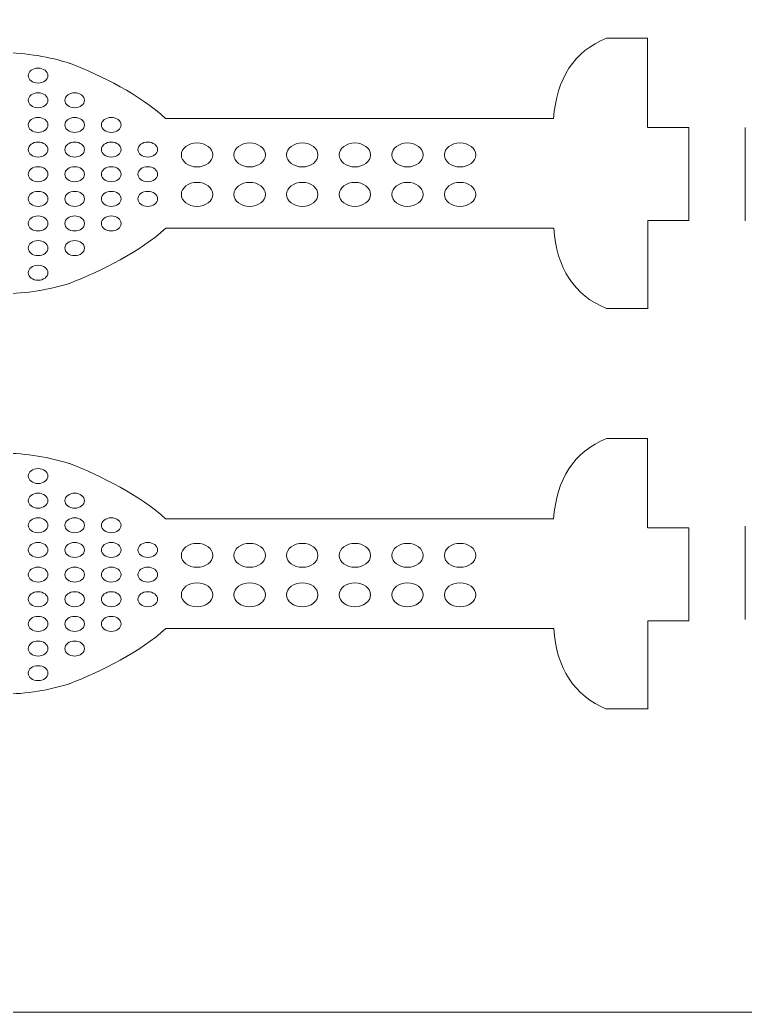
# Model space of a CAD drawing. Header units: millimetres. Extents: x -287 to 263, y -684 to 226.
# Drawn here: x -149.5 to -102.8, y -683.7 to -619.8 of the extents above; entities that cross this region are included whole.
import ezdxf

# ---------------------------------------------------------------- set-up
doc = ezdxf.new("R2010")
doc.units = ezdxf.units.MM
doc.header["$MEASUREMENT"] = 0
doc.layers.add('Layer 1', color=7, linetype='Continuous')

msp = doc.modelspace()

# ---------------------------------------------------------------- linework, layer by layer
at = {"layer": 'Layer 1', "lineweight": 9}
for points, knots in [([(-269.4627, -567.4075), (-269.4627, -567.4075), (87.7603, -567.4075), (87.7603, -567.4075), (87.7603, -567.4075), (87.7603, -567.4075), (87.7603, -683.7122), (87.7603, -683.7122), (87.7603, -683.7122), (87.7603, -683.7122), (-269.4627, -683.7122), (-269.4627, -683.7122), (-269.4627, -683.7122), (-269.4627, -683.7122), (-269.4627, -567.4075), (-269.4627, -567.4075)], [0, 0, 0, 0, 0.2, 0.2, 0.2, 0.2, 0.4, 0.4, 0.4, 0.4, 0.6, 0.6, 0.6, 0.6, 1, 1, 1, 1]), ([(-146.2447, -622.5861), (-147.5656, -622.1729), (-149.0335, -621.9078), (-150.5689, -621.9078), (-150.5689, -621.9078), (-152.2679, -621.9078), (-153.871, -622.1832), (-155.2991, -622.6832)], [0, 0, 0, 0, 0.3333333, 0.3333333, 0.3333333, 0.3333333, 1, 1, 1, 1]), ([(-147.6661, -623.378), (-147.6661, -623.6447), (-147.949, -623.8609), (-148.2982, -623.8609), (-148.2982, -623.8609), (-148.6473, -623.8609), (-148.9303, -623.6447), (-148.9303, -623.378), (-148.9303, -623.378), (-148.9303, -623.1113), (-148.6473, -622.8951), (-148.2982, -622.8951), (-148.2982, -622.8951), (-147.949, -622.8951), (-147.6661, -623.1113), (-147.6661, -623.378)], [0, 0, 0, 0, 0.2, 0.2, 0.2, 0.2, 0.4, 0.4, 0.4, 0.4, 0.6, 0.6, 0.6, 0.6, 1, 1, 1, 1]), ([(-147.6661, -624.9656), (-147.6661, -625.2323), (-147.949, -625.4486), (-148.2982, -625.4486), (-148.2982, -625.4486), (-148.6473, -625.4486), (-148.9303, -625.2323), (-148.9303, -624.9656), (-148.9303, -624.9656), (-148.9303, -624.699), (-148.6473, -624.4828), (-148.2982, -624.4828), (-148.2982, -624.4828), (-147.949, -624.4828), (-147.6661, -624.699), (-147.6661, -624.9656)], [0, 0, 0, 0, 0.2, 0.2, 0.2, 0.2, 0.4, 0.4, 0.4, 0.4, 0.6, 0.6, 0.6, 0.6, 1, 1, 1, 1]), ([(-145.314, -624.9656), (-145.314, -625.2323), (-145.597, -625.4486), (-145.9461, -625.4486), (-145.9461, -625.4486), (-146.2952, -625.4486), (-146.5782, -625.2323), (-146.5782, -624.9656), (-146.5782, -624.9656), (-146.5782, -624.699), (-146.2952, -624.4828), (-145.9461, -624.4828), (-145.9461, -624.4828), (-145.597, -624.4828), (-145.314, -624.699), (-145.314, -624.9656)], [0, 0, 0, 0, 0.2, 0.2, 0.2, 0.2, 0.4, 0.4, 0.4, 0.4, 0.6, 0.6, 0.6, 0.6, 1, 1, 1, 1]), ([(-147.6661, -626.5533), (-147.6661, -626.82), (-147.949, -627.0362), (-148.2982, -627.0362), (-148.2982, -627.0362), (-148.6473, -627.0362), (-148.9303, -626.82), (-148.9303, -626.5533), (-148.9303, -626.5533), (-148.9303, -626.2866), (-148.6473, -626.0704), (-148.2982, -626.0704), (-148.2982, -626.0704), (-147.949, -626.0704), (-147.6661, -626.2866), (-147.6661, -626.5533)], [0, 0, 0, 0, 0.2, 0.2, 0.2, 0.2, 0.4, 0.4, 0.4, 0.4, 0.6, 0.6, 0.6, 0.6, 1, 1, 1, 1]), ([(-145.314, -626.5533), (-145.314, -626.82), (-145.597, -627.0362), (-145.9461, -627.0362), (-145.9461, -627.0362), (-146.2952, -627.0362), (-146.5782, -626.82), (-146.5782, -626.5533), (-146.5782, -626.5533), (-146.5782, -626.2866), (-146.2952, -626.0704), (-145.9461, -626.0704), (-145.9461, -626.0704), (-145.597, -626.0704), (-145.314, -626.2866), (-145.314, -626.5533)], [0, 0, 0, 0, 0.2, 0.2, 0.2, 0.2, 0.4, 0.4, 0.4, 0.4, 0.6, 0.6, 0.6, 0.6, 1, 1, 1, 1]), ([(-142.9619, -626.5533), (-142.9619, -626.82), (-143.2449, -627.0362), (-143.594, -627.0362), (-143.594, -627.0362), (-143.9431, -627.0362), (-144.2261, -626.82), (-144.2261, -626.5533), (-144.2261, -626.5533), (-144.2261, -626.2866), (-143.9431, -626.0704), (-143.594, -626.0704), (-143.594, -626.0704), (-143.2449, -626.0704), (-142.9619, -626.2866), (-142.9619, -626.5533)], [0, 0, 0, 0, 0.2, 0.2, 0.2, 0.2, 0.4, 0.4, 0.4, 0.4, 0.6, 0.6, 0.6, 0.6, 1, 1, 1, 1]), ([(-147.6661, -628.141), (-147.6661, -628.4077), (-147.949, -628.6238), (-148.2982, -628.6238), (-148.2982, -628.6238), (-148.6473, -628.6238), (-148.9303, -628.4077), (-148.9303, -628.141), (-148.9303, -628.141), (-148.9303, -627.8743), (-148.6473, -627.6581), (-148.2982, -627.6581), (-148.2982, -627.6581), (-147.949, -627.6581), (-147.6661, -627.8743), (-147.6661, -628.141)], [0, 0, 0, 0, 0.2, 0.2, 0.2, 0.2, 0.4, 0.4, 0.4, 0.4, 0.6, 0.6, 0.6, 0.6, 1, 1, 1, 1]), ([(-145.314, -628.141), (-145.314, -628.4077), (-145.597, -628.6238), (-145.9461, -628.6238), (-145.9461, -628.6238), (-146.2952, -628.6238), (-146.5782, -628.4077), (-146.5782, -628.141), (-146.5782, -628.141), (-146.5782, -627.8743), (-146.2952, -627.6581), (-145.9461, -627.6581), (-145.9461, -627.6581), (-145.597, -627.6581), (-145.314, -627.8743), (-145.314, -628.141)], [0, 0, 0, 0, 0.2, 0.2, 0.2, 0.2, 0.4, 0.4, 0.4, 0.4, 0.6, 0.6, 0.6, 0.6, 1, 1, 1, 1]), ([(-142.9619, -628.141), (-142.9619, -628.4077), (-143.2449, -628.6238), (-143.594, -628.6238), (-143.594, -628.6238), (-143.9431, -628.6238), (-144.2261, -628.4077), (-144.2261, -628.141), (-144.2261, -628.141), (-144.2261, -627.8743), (-143.9431, -627.6581), (-143.594, -627.6581), (-143.594, -627.6581), (-143.2449, -627.6581), (-142.9619, -627.8743), (-142.9619, -628.141)], [0, 0, 0, 0, 0.2, 0.2, 0.2, 0.2, 0.4, 0.4, 0.4, 0.4, 0.6, 0.6, 0.6, 0.6, 1, 1, 1, 1]), ([(-140.6098, -628.141), (-140.6098, -628.4077), (-140.8928, -628.6238), (-141.2419, -628.6238), (-141.2419, -628.6238), (-141.591, -628.6238), (-141.874, -628.4077), (-141.874, -628.141), (-141.874, -628.141), (-141.874, -627.8743), (-141.591, -627.6581), (-141.2419, -627.6581), (-141.2419, -627.6581), (-140.8928, -627.6581), (-140.6098, -627.8743), (-140.6098, -628.141)], [0, 0, 0, 0, 0.2, 0.2, 0.2, 0.2, 0.4, 0.4, 0.4, 0.4, 0.6, 0.6, 0.6, 0.6, 1, 1, 1, 1]), ([(-139.078, -628.4879), (-139.078, -628.9146), (-138.6252, -629.2605), (-138.0666, -629.2605), (-138.0666, -629.2605), (-137.508, -629.2605), (-137.0552, -628.9146), (-137.0552, -628.4879), (-137.0552, -628.4879), (-137.0552, -628.0612), (-137.508, -627.7153), (-138.0666, -627.7153), (-138.0666, -627.7153), (-138.6252, -627.7153), (-139.078, -628.0612), (-139.078, -628.4879)], [0, 0, 0, 0, 0.2, 0.2, 0.2, 0.2, 0.4, 0.4, 0.4, 0.4, 0.6, 0.6, 0.6, 0.6, 1, 1, 1, 1]), ([(-135.691, -628.4879), (-135.691, -628.9146), (-135.2382, -629.2605), (-134.6796, -629.2605), (-134.6796, -629.2605), (-134.121, -629.2605), (-133.6682, -628.9146), (-133.6682, -628.4879), (-133.6682, -628.4879), (-133.6682, -628.0612), (-134.121, -627.7153), (-134.6796, -627.7153), (-134.6796, -627.7153), (-135.2382, -627.7153), (-135.691, -628.0612), (-135.691, -628.4879)], [0, 0, 0, 0, 0.2, 0.2, 0.2, 0.2, 0.4, 0.4, 0.4, 0.4, 0.6, 0.6, 0.6, 0.6, 1, 1, 1, 1]), ([(-132.304, -628.4879), (-132.304, -628.9146), (-131.8511, -629.2605), (-131.2926, -629.2605), (-131.2926, -629.2605), (-130.734, -629.2605), (-130.2812, -628.9146), (-130.2812, -628.4879), (-130.2812, -628.4879), (-130.2812, -628.0612), (-130.734, -627.7153), (-131.2926, -627.7153), (-131.2926, -627.7153), (-131.8511, -627.7153), (-132.304, -628.0612), (-132.304, -628.4879)], [0, 0, 0, 0, 0.2, 0.2, 0.2, 0.2, 0.4, 0.4, 0.4, 0.4, 0.6, 0.6, 0.6, 0.6, 1, 1, 1, 1]), ([(-128.917, -628.4879), (-128.917, -628.9146), (-128.4641, -629.2605), (-127.9056, -629.2605), (-127.9056, -629.2605), (-127.347, -629.2605), (-126.8942, -628.9146), (-126.8942, -628.4879), (-126.8942, -628.4879), (-126.8942, -628.0612), (-127.347, -627.7153), (-127.9056, -627.7153), (-127.9056, -627.7153), (-128.4641, -627.7153), (-128.917, -628.0612), (-128.917, -628.4879)], [0, 0, 0, 0, 0.2, 0.2, 0.2, 0.2, 0.4, 0.4, 0.4, 0.4, 0.6, 0.6, 0.6, 0.6, 1, 1, 1, 1]), ([(-125.53, -628.4879), (-125.53, -628.9146), (-125.0771, -629.2605), (-124.5186, -629.2605), (-124.5186, -629.2605), (-123.96, -629.2605), (-123.5072, -628.9146), (-123.5072, -628.4879), (-123.5072, -628.4879), (-123.5072, -628.0612), (-123.96, -627.7153), (-124.5186, -627.7153), (-124.5186, -627.7153), (-125.0771, -627.7153), (-125.53, -628.0612), (-125.53, -628.4879)], [0, 0, 0, 0, 0.2, 0.2, 0.2, 0.2, 0.4, 0.4, 0.4, 0.4, 0.6, 0.6, 0.6, 0.6, 1, 1, 1, 1]), ([(-122.143, -628.4879), (-122.143, -628.9146), (-121.6901, -629.2605), (-121.1316, -629.2605), (-121.1316, -629.2605), (-120.573, -629.2605), (-120.1202, -628.9146), (-120.1202, -628.4879), (-120.1202, -628.4879), (-120.1202, -628.0612), (-120.573, -627.7153), (-121.1316, -627.7153), (-121.1316, -627.7153), (-121.6901, -627.7153), (-122.143, -628.0612), (-122.143, -628.4879)], [0, 0, 0, 0, 0.2, 0.2, 0.2, 0.2, 0.4, 0.4, 0.4, 0.4, 0.6, 0.6, 0.6, 0.6, 1, 1, 1, 1]), ([(-147.6661, -629.7286), (-147.6661, -629.9953), (-147.949, -630.2115), (-148.2982, -630.2115), (-148.2982, -630.2115), (-148.6473, -630.2115), (-148.9303, -629.9953), (-148.9303, -629.7286), (-148.9303, -629.7286), (-148.9303, -629.4619), (-148.6473, -629.2457), (-148.2982, -629.2457), (-148.2982, -629.2457), (-147.949, -629.2457), (-147.6661, -629.4619), (-147.6661, -629.7286)], [0, 0, 0, 0, 0.2, 0.2, 0.2, 0.2, 0.4, 0.4, 0.4, 0.4, 0.6, 0.6, 0.6, 0.6, 1, 1, 1, 1]), ([(-145.314, -629.7286), (-145.314, -629.9953), (-145.597, -630.2115), (-145.9461, -630.2115), (-145.9461, -630.2115), (-146.2952, -630.2115), (-146.5782, -629.9953), (-146.5782, -629.7286), (-146.5782, -629.7286), (-146.5782, -629.4619), (-146.2952, -629.2457), (-145.9461, -629.2457), (-145.9461, -629.2457), (-145.597, -629.2457), (-145.314, -629.4619), (-145.314, -629.7286)], [0, 0, 0, 0, 0.2, 0.2, 0.2, 0.2, 0.4, 0.4, 0.4, 0.4, 0.6, 0.6, 0.6, 0.6, 1, 1, 1, 1]), ([(-142.9619, -629.7286), (-142.9619, -629.9953), (-143.2449, -630.2115), (-143.594, -630.2115), (-143.594, -630.2115), (-143.9431, -630.2115), (-144.2261, -629.9953), (-144.2261, -629.7286), (-144.2261, -629.7286), (-144.2261, -629.4619), (-143.9431, -629.2457), (-143.594, -629.2457), (-143.594, -629.2457), (-143.2449, -629.2457), (-142.9619, -629.4619), (-142.9619, -629.7286)], [0, 0, 0, 0, 0.2, 0.2, 0.2, 0.2, 0.4, 0.4, 0.4, 0.4, 0.6, 0.6, 0.6, 0.6, 1, 1, 1, 1]), ([(-140.6098, -629.7286), (-140.6098, -629.9953), (-140.8928, -630.2115), (-141.2419, -630.2115), (-141.2419, -630.2115), (-141.591, -630.2115), (-141.874, -629.9953), (-141.874, -629.7286), (-141.874, -629.7286), (-141.874, -629.4619), (-141.591, -629.2457), (-141.2419, -629.2457), (-141.2419, -629.2457), (-140.8928, -629.2457), (-140.6098, -629.4619), (-140.6098, -629.7286)], [0, 0, 0, 0, 0.2, 0.2, 0.2, 0.2, 0.4, 0.4, 0.4, 0.4, 0.6, 0.6, 0.6, 0.6, 1, 1, 1, 1]), ([(-139.078, -631.0281), (-139.078, -631.4549), (-138.6252, -631.8008), (-138.0666, -631.8008), (-138.0666, -631.8008), (-137.508, -631.8008), (-137.0552, -631.4549), (-137.0552, -631.0281), (-137.0552, -631.0281), (-137.0552, -630.6014), (-137.508, -630.2555), (-138.0666, -630.2555), (-138.0666, -630.2555), (-138.6252, -630.2555), (-139.078, -630.6014), (-139.078, -631.0281)], [0, 0, 0, 0, 0.2, 0.2, 0.2, 0.2, 0.4, 0.4, 0.4, 0.4, 0.6, 0.6, 0.6, 0.6, 1, 1, 1, 1]), ([(-135.691, -631.0281), (-135.691, -631.4549), (-135.2382, -631.8008), (-134.6796, -631.8008), (-134.6796, -631.8008), (-134.121, -631.8008), (-133.6682, -631.4549), (-133.6682, -631.0281), (-133.6682, -631.0281), (-133.6682, -630.6014), (-134.121, -630.2555), (-134.6796, -630.2555), (-134.6796, -630.2555), (-135.2382, -630.2555), (-135.691, -630.6014), (-135.691, -631.0281)], [0, 0, 0, 0, 0.2, 0.2, 0.2, 0.2, 0.4, 0.4, 0.4, 0.4, 0.6, 0.6, 0.6, 0.6, 1, 1, 1, 1]), ([(-132.304, -631.0281), (-132.304, -631.4549), (-131.8511, -631.8008), (-131.2926, -631.8008), (-131.2926, -631.8008), (-130.734, -631.8008), (-130.2812, -631.4549), (-130.2812, -631.0281), (-130.2812, -631.0281), (-130.2812, -630.6014), (-130.734, -630.2555), (-131.2926, -630.2555), (-131.2926, -630.2555), (-131.8511, -630.2555), (-132.304, -630.6014), (-132.304, -631.0281)], [0, 0, 0, 0, 0.2, 0.2, 0.2, 0.2, 0.4, 0.4, 0.4, 0.4, 0.6, 0.6, 0.6, 0.6, 1, 1, 1, 1]), ([(-128.917, -631.0281), (-128.917, -631.4549), (-128.4641, -631.8008), (-127.9056, -631.8008), (-127.9056, -631.8008), (-127.347, -631.8008), (-126.8942, -631.4549), (-126.8942, -631.0281), (-126.8942, -631.0281), (-126.8942, -630.6014), (-127.347, -630.2555), (-127.9056, -630.2555), (-127.9056, -630.2555), (-128.4641, -630.2555), (-128.917, -630.6014), (-128.917, -631.0281)], [0, 0, 0, 0, 0.2, 0.2, 0.2, 0.2, 0.4, 0.4, 0.4, 0.4, 0.6, 0.6, 0.6, 0.6, 1, 1, 1, 1]), ([(-125.53, -631.0281), (-125.53, -631.4549), (-125.0771, -631.8008), (-124.5186, -631.8008), (-124.5186, -631.8008), (-123.96, -631.8008), (-123.5072, -631.4549), (-123.5072, -631.0281), (-123.5072, -631.0281), (-123.5072, -630.6014), (-123.96, -630.2555), (-124.5186, -630.2555), (-124.5186, -630.2555), (-125.0771, -630.2555), (-125.53, -630.6014), (-125.53, -631.0281)], [0, 0, 0, 0, 0.2, 0.2, 0.2, 0.2, 0.4, 0.4, 0.4, 0.4, 0.6, 0.6, 0.6, 0.6, 1, 1, 1, 1]), ([(-122.143, -631.0281), (-122.143, -631.4549), (-121.6901, -631.8008), (-121.1316, -631.8008), (-121.1316, -631.8008), (-120.573, -631.8008), (-120.1202, -631.4549), (-120.1202, -631.0281), (-120.1202, -631.0281), (-120.1202, -630.6014), (-120.573, -630.2555), (-121.1316, -630.2555), (-121.1316, -630.2555), (-121.6901, -630.2555), (-122.143, -630.6014), (-122.143, -631.0281)], [0, 0, 0, 0, 0.2, 0.2, 0.2, 0.2, 0.4, 0.4, 0.4, 0.4, 0.6, 0.6, 0.6, 0.6, 1, 1, 1, 1]), ([(-147.6661, -631.3163), (-147.6661, -631.583), (-147.949, -631.7991), (-148.2982, -631.7991), (-148.2982, -631.7991), (-148.6473, -631.7991), (-148.9303, -631.583), (-148.9303, -631.3163), (-148.9303, -631.3163), (-148.9303, -631.0496), (-148.6473, -630.8334), (-148.2982, -630.8334), (-148.2982, -630.8334), (-147.949, -630.8334), (-147.6661, -631.0496), (-147.6661, -631.3163)], [0, 0, 0, 0, 0.2, 0.2, 0.2, 0.2, 0.4, 0.4, 0.4, 0.4, 0.6, 0.6, 0.6, 0.6, 1, 1, 1, 1]), ([(-145.314, -631.3163), (-145.314, -631.583), (-145.597, -631.7991), (-145.9461, -631.7991), (-145.9461, -631.7991), (-146.2952, -631.7991), (-146.5782, -631.583), (-146.5782, -631.3163), (-146.5782, -631.3163), (-146.5782, -631.0496), (-146.2952, -630.8334), (-145.9461, -630.8334), (-145.9461, -630.8334), (-145.597, -630.8334), (-145.314, -631.0496), (-145.314, -631.3163)], [0, 0, 0, 0, 0.2, 0.2, 0.2, 0.2, 0.4, 0.4, 0.4, 0.4, 0.6, 0.6, 0.6, 0.6, 1, 1, 1, 1]), ([(-142.9619, -631.3163), (-142.9619, -631.583), (-143.2449, -631.7991), (-143.594, -631.7991), (-143.594, -631.7991), (-143.9431, -631.7991), (-144.2261, -631.583), (-144.2261, -631.3163), (-144.2261, -631.3163), (-144.2261, -631.0496), (-143.9431, -630.8334), (-143.594, -630.8334), (-143.594, -630.8334), (-143.2449, -630.8334), (-142.9619, -631.0496), (-142.9619, -631.3163)], [0, 0, 0, 0, 0.2, 0.2, 0.2, 0.2, 0.4, 0.4, 0.4, 0.4, 0.6, 0.6, 0.6, 0.6, 1, 1, 1, 1]), ([(-140.6098, -631.3163), (-140.6098, -631.583), (-140.8928, -631.7991), (-141.2419, -631.7991), (-141.2419, -631.7991), (-141.591, -631.7991), (-141.874, -631.583), (-141.874, -631.3163), (-141.874, -631.3163), (-141.874, -631.0496), (-141.591, -630.8334), (-141.2419, -630.8334), (-141.2419, -630.8334), (-140.8928, -630.8334), (-140.6098, -631.0496), (-140.6098, -631.3163)], [0, 0, 0, 0, 0.2, 0.2, 0.2, 0.2, 0.4, 0.4, 0.4, 0.4, 0.6, 0.6, 0.6, 0.6, 1, 1, 1, 1]), ([(-147.6661, -632.9039), (-147.6661, -633.1706), (-147.949, -633.3868), (-148.2982, -633.3868), (-148.2982, -633.3868), (-148.6473, -633.3868), (-148.9303, -633.1706), (-148.9303, -632.9039), (-148.9303, -632.9039), (-148.9303, -632.6372), (-148.6473, -632.421), (-148.2982, -632.421), (-148.2982, -632.421), (-147.949, -632.421), (-147.6661, -632.6372), (-147.6661, -632.9039)], [0, 0, 0, 0, 0.2, 0.2, 0.2, 0.2, 0.4, 0.4, 0.4, 0.4, 0.6, 0.6, 0.6, 0.6, 1, 1, 1, 1]), ([(-145.314, -632.9039), (-145.314, -633.1706), (-145.597, -633.3868), (-145.9461, -633.3868), (-145.9461, -633.3868), (-146.2952, -633.3868), (-146.5782, -633.1706), (-146.5782, -632.9039), (-146.5782, -632.9039), (-146.5782, -632.6372), (-146.2952, -632.421), (-145.9461, -632.421), (-145.9461, -632.421), (-145.597, -632.421), (-145.314, -632.6372), (-145.314, -632.9039)], [0, 0, 0, 0, 0.2, 0.2, 0.2, 0.2, 0.4, 0.4, 0.4, 0.4, 0.6, 0.6, 0.6, 0.6, 1, 1, 1, 1]), ([(-142.9619, -632.9039), (-142.9619, -633.1706), (-143.2449, -633.3868), (-143.594, -633.3868), (-143.594, -633.3868), (-143.9431, -633.3868), (-144.2261, -633.1706), (-144.2261, -632.9039), (-144.2261, -632.9039), (-144.2261, -632.6372), (-143.9431, -632.421), (-143.594, -632.421), (-143.594, -632.421), (-143.2449, -632.421), (-142.9619, -632.6372), (-142.9619, -632.9039)], [0, 0, 0, 0, 0.2, 0.2, 0.2, 0.2, 0.4, 0.4, 0.4, 0.4, 0.6, 0.6, 0.6, 0.6, 1, 1, 1, 1]), ([(-147.6661, -634.4916), (-147.6661, -634.7583), (-147.949, -634.9745), (-148.2982, -634.9745), (-148.2982, -634.9745), (-148.6473, -634.9745), (-148.9303, -634.7583), (-148.9303, -634.4916), (-148.9303, -634.4916), (-148.9303, -634.2249), (-148.6473, -634.0087), (-148.2982, -634.0087), (-148.2982, -634.0087), (-147.949, -634.0087), (-147.6661, -634.2249), (-147.6661, -634.4916)], [0, 0, 0, 0, 0.2, 0.2, 0.2, 0.2, 0.4, 0.4, 0.4, 0.4, 0.6, 0.6, 0.6, 0.6, 1, 1, 1, 1]), ([(-145.314, -634.4916), (-145.314, -634.7583), (-145.597, -634.9745), (-145.9461, -634.9745), (-145.9461, -634.9745), (-146.2952, -634.9745), (-146.5782, -634.7583), (-146.5782, -634.4916), (-146.5782, -634.4916), (-146.5782, -634.2249), (-146.2952, -634.0087), (-145.9461, -634.0087), (-145.9461, -634.0087), (-145.597, -634.0087), (-145.314, -634.2249), (-145.314, -634.4916)], [0, 0, 0, 0, 0.2, 0.2, 0.2, 0.2, 0.4, 0.4, 0.4, 0.4, 0.6, 0.6, 0.6, 0.6, 1, 1, 1, 1]), ([(-147.6661, -636.0792), (-147.6661, -636.3459), (-147.949, -636.5621), (-148.2982, -636.5621), (-148.2982, -636.5621), (-148.6473, -636.5621), (-148.9303, -636.3459), (-148.9303, -636.0792), (-148.9303, -636.0792), (-148.9303, -635.8126), (-148.6473, -635.5963), (-148.2982, -635.5963), (-148.2982, -635.5963), (-147.949, -635.5963), (-147.6661, -635.8126), (-147.6661, -636.0792)], [0, 0, 0, 0, 0.2, 0.2, 0.2, 0.2, 0.4, 0.4, 0.4, 0.4, 0.6, 0.6, 0.6, 0.6, 1, 1, 1, 1]), ([(-146.2447, -636.7481), (-147.5656, -637.1612), (-149.0335, -637.4263), (-150.5689, -637.4263), (-150.5689, -637.4263), (-152.2679, -637.4263), (-153.871, -637.1509), (-155.2991, -636.6509)], [0, 0, 0, 0, 0.3333333, 0.3333333, 0.3333333, 0.3333333, 1, 1, 1, 1]), ([(-146.2447, -648.3806), (-147.5656, -647.9674), (-149.0335, -647.7023), (-150.5689, -647.7023), (-150.5689, -647.7023), (-152.2679, -647.7023), (-153.871, -647.9777), (-155.2991, -648.4777)], [0, 0, 0, 0, 0.3333333, 0.3333333, 0.3333333, 0.3333333, 1, 1, 1, 1]), ([(-147.6661, -649.1725), (-147.6661, -649.4392), (-147.949, -649.6554), (-148.2982, -649.6554), (-148.2982, -649.6554), (-148.6473, -649.6554), (-148.9303, -649.4392), (-148.9303, -649.1725), (-148.9303, -649.1725), (-148.9303, -648.9058), (-148.6473, -648.6896), (-148.2982, -648.6896), (-148.2982, -648.6896), (-147.949, -648.6896), (-147.6661, -648.9058), (-147.6661, -649.1725)], [0, 0, 0, 0, 0.2, 0.2, 0.2, 0.2, 0.4, 0.4, 0.4, 0.4, 0.6, 0.6, 0.6, 0.6, 1, 1, 1, 1]), ([(-147.6661, -650.7601), (-147.6661, -651.0268), (-147.949, -651.2431), (-148.2982, -651.2431), (-148.2982, -651.2431), (-148.6473, -651.2431), (-148.9303, -651.0268), (-148.9303, -650.7601), (-148.9303, -650.7601), (-148.9303, -650.4934), (-148.6473, -650.2773), (-148.2982, -650.2773), (-148.2982, -650.2773), (-147.949, -650.2773), (-147.6661, -650.4934), (-147.6661, -650.7601)], [0, 0, 0, 0, 0.2, 0.2, 0.2, 0.2, 0.4, 0.4, 0.4, 0.4, 0.6, 0.6, 0.6, 0.6, 1, 1, 1, 1]), ([(-145.314, -650.7601), (-145.314, -651.0268), (-145.597, -651.2431), (-145.9461, -651.2431), (-145.9461, -651.2431), (-146.2952, -651.2431), (-146.5782, -651.0268), (-146.5782, -650.7601), (-146.5782, -650.7601), (-146.5782, -650.4934), (-146.2952, -650.2773), (-145.9461, -650.2773), (-145.9461, -650.2773), (-145.597, -650.2773), (-145.314, -650.4934), (-145.314, -650.7601)], [0, 0, 0, 0, 0.2, 0.2, 0.2, 0.2, 0.4, 0.4, 0.4, 0.4, 0.6, 0.6, 0.6, 0.6, 1, 1, 1, 1]), ([(-147.6661, -652.3478), (-147.6661, -652.6145), (-147.949, -652.8307), (-148.2982, -652.8307), (-148.2982, -652.8307), (-148.6473, -652.8307), (-148.9303, -652.6145), (-148.9303, -652.3478), (-148.9303, -652.3478), (-148.9303, -652.0811), (-148.6473, -651.8649), (-148.2982, -651.8649), (-148.2982, -651.8649), (-147.949, -651.8649), (-147.6661, -652.0811), (-147.6661, -652.3478)], [0, 0, 0, 0, 0.2, 0.2, 0.2, 0.2, 0.4, 0.4, 0.4, 0.4, 0.6, 0.6, 0.6, 0.6, 1, 1, 1, 1]), ([(-145.314, -652.3478), (-145.314, -652.6145), (-145.597, -652.8307), (-145.9461, -652.8307), (-145.9461, -652.8307), (-146.2952, -652.8307), (-146.5782, -652.6145), (-146.5782, -652.3478), (-146.5782, -652.3478), (-146.5782, -652.0811), (-146.2952, -651.8649), (-145.9461, -651.8649), (-145.9461, -651.8649), (-145.597, -651.8649), (-145.314, -652.0811), (-145.314, -652.3478)], [0, 0, 0, 0, 0.2, 0.2, 0.2, 0.2, 0.4, 0.4, 0.4, 0.4, 0.6, 0.6, 0.6, 0.6, 1, 1, 1, 1]), ([(-142.9619, -652.3478), (-142.9619, -652.6145), (-143.2449, -652.8307), (-143.594, -652.8307), (-143.594, -652.8307), (-143.9431, -652.8307), (-144.2261, -652.6145), (-144.2261, -652.3478), (-144.2261, -652.3478), (-144.2261, -652.0811), (-143.9431, -651.8649), (-143.594, -651.8649), (-143.594, -651.8649), (-143.2449, -651.8649), (-142.9619, -652.0811), (-142.9619, -652.3478)], [0, 0, 0, 0, 0.2, 0.2, 0.2, 0.2, 0.4, 0.4, 0.4, 0.4, 0.6, 0.6, 0.6, 0.6, 1, 1, 1, 1]), ([(-147.6661, -653.9355), (-147.6661, -654.2021), (-147.949, -654.4183), (-148.2982, -654.4183), (-148.2982, -654.4183), (-148.6473, -654.4183), (-148.9303, -654.2021), (-148.9303, -653.9355), (-148.9303, -653.9355), (-148.9303, -653.6688), (-148.6473, -653.4526), (-148.2982, -653.4526), (-148.2982, -653.4526), (-147.949, -653.4526), (-147.6661, -653.6688), (-147.6661, -653.9355)], [0, 0, 0, 0, 0.2, 0.2, 0.2, 0.2, 0.4, 0.4, 0.4, 0.4, 0.6, 0.6, 0.6, 0.6, 1, 1, 1, 1]), ([(-145.314, -653.9355), (-145.314, -654.2021), (-145.597, -654.4183), (-145.9461, -654.4183), (-145.9461, -654.4183), (-146.2952, -654.4183), (-146.5782, -654.2021), (-146.5782, -653.9355), (-146.5782, -653.9355), (-146.5782, -653.6688), (-146.2952, -653.4526), (-145.9461, -653.4526), (-145.9461, -653.4526), (-145.597, -653.4526), (-145.314, -653.6688), (-145.314, -653.9355)], [0, 0, 0, 0, 0.2, 0.2, 0.2, 0.2, 0.4, 0.4, 0.4, 0.4, 0.6, 0.6, 0.6, 0.6, 1, 1, 1, 1]), ([(-142.9619, -653.9355), (-142.9619, -654.2021), (-143.2449, -654.4183), (-143.594, -654.4183), (-143.594, -654.4183), (-143.9431, -654.4183), (-144.2261, -654.2021), (-144.2261, -653.9355), (-144.2261, -653.9355), (-144.2261, -653.6688), (-143.9431, -653.4526), (-143.594, -653.4526), (-143.594, -653.4526), (-143.2449, -653.4526), (-142.9619, -653.6688), (-142.9619, -653.9355)], [0, 0, 0, 0, 0.2, 0.2, 0.2, 0.2, 0.4, 0.4, 0.4, 0.4, 0.6, 0.6, 0.6, 0.6, 1, 1, 1, 1]), ([(-140.6098, -653.9355), (-140.6098, -654.2021), (-140.8928, -654.4183), (-141.2419, -654.4183), (-141.2419, -654.4183), (-141.591, -654.4183), (-141.874, -654.2021), (-141.874, -653.9355), (-141.874, -653.9355), (-141.874, -653.6688), (-141.591, -653.4526), (-141.2419, -653.4526), (-141.2419, -653.4526), (-140.8928, -653.4526), (-140.6098, -653.6688), (-140.6098, -653.9355)], [0, 0, 0, 0, 0.2, 0.2, 0.2, 0.2, 0.4, 0.4, 0.4, 0.4, 0.6, 0.6, 0.6, 0.6, 1, 1, 1, 1]), ([(-139.078, -654.2824), (-139.078, -654.7091), (-138.6252, -655.055), (-138.0666, -655.055), (-138.0666, -655.055), (-137.508, -655.055), (-137.0552, -654.7091), (-137.0552, -654.2824), (-137.0552, -654.2824), (-137.0552, -653.8557), (-137.508, -653.5098), (-138.0666, -653.5098), (-138.0666, -653.5098), (-138.6252, -653.5098), (-139.078, -653.8557), (-139.078, -654.2824)], [0, 0, 0, 0, 0.2, 0.2, 0.2, 0.2, 0.4, 0.4, 0.4, 0.4, 0.6, 0.6, 0.6, 0.6, 1, 1, 1, 1]), ([(-135.691, -654.2824), (-135.691, -654.7091), (-135.2382, -655.055), (-134.6796, -655.055), (-134.6796, -655.055), (-134.121, -655.055), (-133.6682, -654.7091), (-133.6682, -654.2824), (-133.6682, -654.2824), (-133.6682, -653.8557), (-134.121, -653.5098), (-134.6796, -653.5098), (-134.6796, -653.5098), (-135.2382, -653.5098), (-135.691, -653.8557), (-135.691, -654.2824)], [0, 0, 0, 0, 0.2, 0.2, 0.2, 0.2, 0.4, 0.4, 0.4, 0.4, 0.6, 0.6, 0.6, 0.6, 1, 1, 1, 1]), ([(-132.304, -654.2824), (-132.304, -654.7091), (-131.8511, -655.055), (-131.2926, -655.055), (-131.2926, -655.055), (-130.734, -655.055), (-130.2812, -654.7091), (-130.2812, -654.2824), (-130.2812, -654.2824), (-130.2812, -653.8557), (-130.734, -653.5098), (-131.2926, -653.5098), (-131.2926, -653.5098), (-131.8511, -653.5098), (-132.304, -653.8557), (-132.304, -654.2824)], [0, 0, 0, 0, 0.2, 0.2, 0.2, 0.2, 0.4, 0.4, 0.4, 0.4, 0.6, 0.6, 0.6, 0.6, 1, 1, 1, 1]), ([(-128.917, -654.2824), (-128.917, -654.7091), (-128.4641, -655.055), (-127.9056, -655.055), (-127.9056, -655.055), (-127.347, -655.055), (-126.8942, -654.7091), (-126.8942, -654.2824), (-126.8942, -654.2824), (-126.8942, -653.8557), (-127.347, -653.5098), (-127.9056, -653.5098), (-127.9056, -653.5098), (-128.4641, -653.5098), (-128.917, -653.8557), (-128.917, -654.2824)], [0, 0, 0, 0, 0.2, 0.2, 0.2, 0.2, 0.4, 0.4, 0.4, 0.4, 0.6, 0.6, 0.6, 0.6, 1, 1, 1, 1]), ([(-125.53, -654.2824), (-125.53, -654.7091), (-125.0771, -655.055), (-124.5186, -655.055), (-124.5186, -655.055), (-123.96, -655.055), (-123.5072, -654.7091), (-123.5072, -654.2824), (-123.5072, -654.2824), (-123.5072, -653.8557), (-123.96, -653.5098), (-124.5186, -653.5098), (-124.5186, -653.5098), (-125.0771, -653.5098), (-125.53, -653.8557), (-125.53, -654.2824)], [0, 0, 0, 0, 0.2, 0.2, 0.2, 0.2, 0.4, 0.4, 0.4, 0.4, 0.6, 0.6, 0.6, 0.6, 1, 1, 1, 1]), ([(-122.143, -654.2824), (-122.143, -654.7091), (-121.6901, -655.055), (-121.1316, -655.055), (-121.1316, -655.055), (-120.573, -655.055), (-120.1202, -654.7091), (-120.1202, -654.2824), (-120.1202, -654.2824), (-120.1202, -653.8557), (-120.573, -653.5098), (-121.1316, -653.5098), (-121.1316, -653.5098), (-121.6901, -653.5098), (-122.143, -653.8557), (-122.143, -654.2824)], [0, 0, 0, 0, 0.2, 0.2, 0.2, 0.2, 0.4, 0.4, 0.4, 0.4, 0.6, 0.6, 0.6, 0.6, 1, 1, 1, 1]), ([(-147.6661, -655.5231), (-147.6661, -655.7898), (-147.949, -656.006), (-148.2982, -656.006), (-148.2982, -656.006), (-148.6473, -656.006), (-148.9303, -655.7898), (-148.9303, -655.5231), (-148.9303, -655.5231), (-148.9303, -655.2564), (-148.6473, -655.0402), (-148.2982, -655.0402), (-148.2982, -655.0402), (-147.949, -655.0402), (-147.6661, -655.2564), (-147.6661, -655.5231)], [0, 0, 0, 0, 0.2, 0.2, 0.2, 0.2, 0.4, 0.4, 0.4, 0.4, 0.6, 0.6, 0.6, 0.6, 1, 1, 1, 1]), ([(-145.314, -655.5231), (-145.314, -655.7898), (-145.597, -656.006), (-145.9461, -656.006), (-145.9461, -656.006), (-146.2952, -656.006), (-146.5782, -655.7898), (-146.5782, -655.5231), (-146.5782, -655.5231), (-146.5782, -655.2564), (-146.2952, -655.0402), (-145.9461, -655.0402), (-145.9461, -655.0402), (-145.597, -655.0402), (-145.314, -655.2564), (-145.314, -655.5231)], [0, 0, 0, 0, 0.2, 0.2, 0.2, 0.2, 0.4, 0.4, 0.4, 0.4, 0.6, 0.6, 0.6, 0.6, 1, 1, 1, 1]), ([(-142.9619, -655.5231), (-142.9619, -655.7898), (-143.2449, -656.006), (-143.594, -656.006), (-143.594, -656.006), (-143.9431, -656.006), (-144.2261, -655.7898), (-144.2261, -655.5231), (-144.2261, -655.5231), (-144.2261, -655.2564), (-143.9431, -655.0402), (-143.594, -655.0402), (-143.594, -655.0402), (-143.2449, -655.0402), (-142.9619, -655.2564), (-142.9619, -655.5231)], [0, 0, 0, 0, 0.2, 0.2, 0.2, 0.2, 0.4, 0.4, 0.4, 0.4, 0.6, 0.6, 0.6, 0.6, 1, 1, 1, 1]), ([(-140.6098, -655.5231), (-140.6098, -655.7898), (-140.8928, -656.006), (-141.2419, -656.006), (-141.2419, -656.006), (-141.591, -656.006), (-141.874, -655.7898), (-141.874, -655.5231), (-141.874, -655.5231), (-141.874, -655.2564), (-141.591, -655.0402), (-141.2419, -655.0402), (-141.2419, -655.0402), (-140.8928, -655.0402), (-140.6098, -655.2564), (-140.6098, -655.5231)], [0, 0, 0, 0, 0.2, 0.2, 0.2, 0.2, 0.4, 0.4, 0.4, 0.4, 0.6, 0.6, 0.6, 0.6, 1, 1, 1, 1]), ([(-139.078, -656.8226), (-139.078, -657.2493), (-138.6252, -657.5953), (-138.0666, -657.5953), (-138.0666, -657.5953), (-137.508, -657.5953), (-137.0552, -657.2493), (-137.0552, -656.8226), (-137.0552, -656.8226), (-137.0552, -656.3959), (-137.508, -656.05), (-138.0666, -656.05), (-138.0666, -656.05), (-138.6252, -656.05), (-139.078, -656.3959), (-139.078, -656.8226)], [0, 0, 0, 0, 0.2, 0.2, 0.2, 0.2, 0.4, 0.4, 0.4, 0.4, 0.6, 0.6, 0.6, 0.6, 1, 1, 1, 1]), ([(-135.691, -656.8226), (-135.691, -657.2493), (-135.2382, -657.5953), (-134.6796, -657.5953), (-134.6796, -657.5953), (-134.121, -657.5953), (-133.6682, -657.2493), (-133.6682, -656.8226), (-133.6682, -656.8226), (-133.6682, -656.3959), (-134.121, -656.05), (-134.6796, -656.05), (-134.6796, -656.05), (-135.2382, -656.05), (-135.691, -656.3959), (-135.691, -656.8226)], [0, 0, 0, 0, 0.2, 0.2, 0.2, 0.2, 0.4, 0.4, 0.4, 0.4, 0.6, 0.6, 0.6, 0.6, 1, 1, 1, 1]), ([(-132.304, -656.8226), (-132.304, -657.2493), (-131.8511, -657.5953), (-131.2926, -657.5953), (-131.2926, -657.5953), (-130.734, -657.5953), (-130.2812, -657.2493), (-130.2812, -656.8226), (-130.2812, -656.8226), (-130.2812, -656.3959), (-130.734, -656.05), (-131.2926, -656.05), (-131.2926, -656.05), (-131.8511, -656.05), (-132.304, -656.3959), (-132.304, -656.8226)], [0, 0, 0, 0, 0.2, 0.2, 0.2, 0.2, 0.4, 0.4, 0.4, 0.4, 0.6, 0.6, 0.6, 0.6, 1, 1, 1, 1]), ([(-128.917, -656.8226), (-128.917, -657.2493), (-128.4641, -657.5953), (-127.9056, -657.5953), (-127.9056, -657.5953), (-127.347, -657.5953), (-126.8942, -657.2493), (-126.8942, -656.8226), (-126.8942, -656.8226), (-126.8942, -656.3959), (-127.347, -656.05), (-127.9056, -656.05), (-127.9056, -656.05), (-128.4641, -656.05), (-128.917, -656.3959), (-128.917, -656.8226)], [0, 0, 0, 0, 0.2, 0.2, 0.2, 0.2, 0.4, 0.4, 0.4, 0.4, 0.6, 0.6, 0.6, 0.6, 1, 1, 1, 1]), ([(-125.53, -656.8226), (-125.53, -657.2493), (-125.0771, -657.5953), (-124.5186, -657.5953), (-124.5186, -657.5953), (-123.96, -657.5953), (-123.5072, -657.2493), (-123.5072, -656.8226), (-123.5072, -656.8226), (-123.5072, -656.3959), (-123.96, -656.05), (-124.5186, -656.05), (-124.5186, -656.05), (-125.0771, -656.05), (-125.53, -656.3959), (-125.53, -656.8226)], [0, 0, 0, 0, 0.2, 0.2, 0.2, 0.2, 0.4, 0.4, 0.4, 0.4, 0.6, 0.6, 0.6, 0.6, 1, 1, 1, 1]), ([(-122.143, -656.8226), (-122.143, -657.2493), (-121.6901, -657.5953), (-121.1316, -657.5953), (-121.1316, -657.5953), (-120.573, -657.5953), (-120.1202, -657.2493), (-120.1202, -656.8226), (-120.1202, -656.8226), (-120.1202, -656.3959), (-120.573, -656.05), (-121.1316, -656.05), (-121.1316, -656.05), (-121.6901, -656.05), (-122.143, -656.3959), (-122.143, -656.8226)], [0, 0, 0, 0, 0.2, 0.2, 0.2, 0.2, 0.4, 0.4, 0.4, 0.4, 0.6, 0.6, 0.6, 0.6, 1, 1, 1, 1]), ([(-147.6661, -657.1108), (-147.6661, -657.3775), (-147.949, -657.5936), (-148.2982, -657.5936), (-148.2982, -657.5936), (-148.6473, -657.5936), (-148.9303, -657.3775), (-148.9303, -657.1108), (-148.9303, -657.1108), (-148.9303, -656.8441), (-148.6473, -656.6279), (-148.2982, -656.6279), (-148.2982, -656.6279), (-147.949, -656.6279), (-147.6661, -656.8441), (-147.6661, -657.1108)], [0, 0, 0, 0, 0.2, 0.2, 0.2, 0.2, 0.4, 0.4, 0.4, 0.4, 0.6, 0.6, 0.6, 0.6, 1, 1, 1, 1]), ([(-145.314, -657.1108), (-145.314, -657.3775), (-145.597, -657.5936), (-145.9461, -657.5936), (-145.9461, -657.5936), (-146.2952, -657.5936), (-146.5782, -657.3775), (-146.5782, -657.1108), (-146.5782, -657.1108), (-146.5782, -656.8441), (-146.2952, -656.6279), (-145.9461, -656.6279), (-145.9461, -656.6279), (-145.597, -656.6279), (-145.314, -656.8441), (-145.314, -657.1108)], [0, 0, 0, 0, 0.2, 0.2, 0.2, 0.2, 0.4, 0.4, 0.4, 0.4, 0.6, 0.6, 0.6, 0.6, 1, 1, 1, 1]), ([(-142.9619, -657.1108), (-142.9619, -657.3775), (-143.2449, -657.5936), (-143.594, -657.5936), (-143.594, -657.5936), (-143.9431, -657.5936), (-144.2261, -657.3775), (-144.2261, -657.1108), (-144.2261, -657.1108), (-144.2261, -656.8441), (-143.9431, -656.6279), (-143.594, -656.6279), (-143.594, -656.6279), (-143.2449, -656.6279), (-142.9619, -656.8441), (-142.9619, -657.1108)], [0, 0, 0, 0, 0.2, 0.2, 0.2, 0.2, 0.4, 0.4, 0.4, 0.4, 0.6, 0.6, 0.6, 0.6, 1, 1, 1, 1]), ([(-140.6098, -657.1108), (-140.6098, -657.3775), (-140.8928, -657.5936), (-141.2419, -657.5936), (-141.2419, -657.5936), (-141.591, -657.5936), (-141.874, -657.3775), (-141.874, -657.1108), (-141.874, -657.1108), (-141.874, -656.8441), (-141.591, -656.6279), (-141.2419, -656.6279), (-141.2419, -656.6279), (-140.8928, -656.6279), (-140.6098, -656.8441), (-140.6098, -657.1108)], [0, 0, 0, 0, 0.2, 0.2, 0.2, 0.2, 0.4, 0.4, 0.4, 0.4, 0.6, 0.6, 0.6, 0.6, 1, 1, 1, 1]), ([(-147.6661, -658.6984), (-147.6661, -658.9651), (-147.949, -659.1813), (-148.2982, -659.1813), (-148.2982, -659.1813), (-148.6473, -659.1813), (-148.9303, -658.9651), (-148.9303, -658.6984), (-148.9303, -658.6984), (-148.9303, -658.4317), (-148.6473, -658.2155), (-148.2982, -658.2155), (-148.2982, -658.2155), (-147.949, -658.2155), (-147.6661, -658.4317), (-147.6661, -658.6984)], [0, 0, 0, 0, 0.2, 0.2, 0.2, 0.2, 0.4, 0.4, 0.4, 0.4, 0.6, 0.6, 0.6, 0.6, 1, 1, 1, 1]), ([(-145.314, -658.6984), (-145.314, -658.9651), (-145.597, -659.1813), (-145.9461, -659.1813), (-145.9461, -659.1813), (-146.2952, -659.1813), (-146.5782, -658.9651), (-146.5782, -658.6984), (-146.5782, -658.6984), (-146.5782, -658.4317), (-146.2952, -658.2155), (-145.9461, -658.2155), (-145.9461, -658.2155), (-145.597, -658.2155), (-145.314, -658.4317), (-145.314, -658.6984)], [0, 0, 0, 0, 0.2, 0.2, 0.2, 0.2, 0.4, 0.4, 0.4, 0.4, 0.6, 0.6, 0.6, 0.6, 1, 1, 1, 1]), ([(-142.9619, -658.6984), (-142.9619, -658.9651), (-143.2449, -659.1813), (-143.594, -659.1813), (-143.594, -659.1813), (-143.9431, -659.1813), (-144.2261, -658.9651), (-144.2261, -658.6984), (-144.2261, -658.6984), (-144.2261, -658.4317), (-143.9431, -658.2155), (-143.594, -658.2155), (-143.594, -658.2155), (-143.2449, -658.2155), (-142.9619, -658.4317), (-142.9619, -658.6984)], [0, 0, 0, 0, 0.2, 0.2, 0.2, 0.2, 0.4, 0.4, 0.4, 0.4, 0.6, 0.6, 0.6, 0.6, 1, 1, 1, 1]), ([(-147.6661, -660.2861), (-147.6661, -660.5528), (-147.949, -660.769), (-148.2982, -660.769), (-148.2982, -660.769), (-148.6473, -660.769), (-148.9303, -660.5528), (-148.9303, -660.2861), (-148.9303, -660.2861), (-148.9303, -660.0194), (-148.6473, -659.8032), (-148.2982, -659.8032), (-148.2982, -659.8032), (-147.949, -659.8032), (-147.6661, -660.0194), (-147.6661, -660.2861)], [0, 0, 0, 0, 0.2, 0.2, 0.2, 0.2, 0.4, 0.4, 0.4, 0.4, 0.6, 0.6, 0.6, 0.6, 1, 1, 1, 1]), ([(-145.314, -660.2861), (-145.314, -660.5528), (-145.597, -660.769), (-145.9461, -660.769), (-145.9461, -660.769), (-146.2952, -660.769), (-146.5782, -660.5528), (-146.5782, -660.2861), (-146.5782, -660.2861), (-146.5782, -660.0194), (-146.2952, -659.8032), (-145.9461, -659.8032), (-145.9461, -659.8032), (-145.597, -659.8032), (-145.314, -660.0194), (-145.314, -660.2861)], [0, 0, 0, 0, 0.2, 0.2, 0.2, 0.2, 0.4, 0.4, 0.4, 0.4, 0.6, 0.6, 0.6, 0.6, 1, 1, 1, 1]), ([(-147.6661, -661.8737), (-147.6661, -662.1404), (-147.949, -662.3566), (-148.2982, -662.3566), (-148.2982, -662.3566), (-148.6473, -662.3566), (-148.9303, -662.1404), (-148.9303, -661.8737), (-148.9303, -661.8737), (-148.9303, -661.607), (-148.6473, -661.3908), (-148.2982, -661.3908), (-148.2982, -661.3908), (-147.949, -661.3908), (-147.6661, -661.607), (-147.6661, -661.8737)], [0, 0, 0, 0, 0.2, 0.2, 0.2, 0.2, 0.4, 0.4, 0.4, 0.4, 0.6, 0.6, 0.6, 0.6, 1, 1, 1, 1]), ([(-146.2447, -662.5426), (-147.5656, -662.9557), (-149.0335, -663.2208), (-150.5689, -663.2208), (-150.5689, -663.2208), (-152.2679, -663.2208), (-153.871, -662.9454), (-155.2991, -662.4454)], [0, 0, 0, 0, 0.3333333, 0.3333333, 0.3333333, 0.3333333, 1, 1, 1, 1])]:
    msp.add_open_spline(points, degree=3, knots=knots, dxfattribs=at)
for points in [[(-111.7057, -620.9607), (-113.7907, -621.8187), (-114.9278, -623.5592), (-115.1132, -626.1509)], [(-111.7087, -620.9619), (-111.7087, -620.9619), (-109.0429, -620.9619), (-109.0429, -620.9619)], [(-109.0592, -626.1481), (-109.0592, -626.1481), (-109.0592, -620.9474), (-109.0592, -620.9474)], [(-140.0897, -626.1416), (-141.6997, -624.6307), (-144.23, -623.3798), (-146.2737, -622.5747)], [(-140.0965, -626.1416), (-140.0965, -626.1416), (-115.1012, -626.1416), (-115.1012, -626.1416)], [(-109.0569, -626.7237), (-109.0569, -626.7237), (-109.0569, -626.1418), (-109.0569, -626.1418)], [(-109.0524, -626.7156), (-109.0524, -626.7156), (-106.3976, -626.7156), (-106.3976, -626.7156)], [(-106.3975, -632.7135), (-106.3975, -632.7135), (-106.3975, -626.7157), (-106.3975, -626.7157)], [(-102.7806, -632.7228), (-102.7806, -632.7228), (-102.7806, -626.725), (-102.7806, -626.725)], [(-109.0524, -632.7134), (-109.0524, -632.7134), (-106.3976, -632.7134), (-106.3976, -632.7134)], [(-109.0518, -633.191), (-109.0518, -633.191), (-109.0518, -632.7112), (-109.0518, -632.7112)], [(-140.0817, -633.2005), (-141.6918, -634.7114), (-144.23, -635.9543), (-146.2737, -636.7595)], [(-115.09, -633.1978), (-115.09, -633.1978), (-140.091, -633.1978), (-140.091, -633.1978)], [(-111.6961, -638.388), (-113.7811, -637.53), (-114.9182, -635.7895), (-115.1036, -633.1978)], [(-109.0495, -633.2006), (-109.0495, -633.2006), (-109.0495, -638.4013), (-109.0495, -638.4013)], [(-111.6991, -638.3868), (-111.6991, -638.3868), (-109.0332, -638.3868), (-109.0332, -638.3868)], [(-111.7057, -646.7552), (-113.7907, -647.6132), (-114.9278, -649.3537), (-115.1132, -651.9454)], [(-111.7087, -646.7564), (-111.7087, -646.7564), (-109.0429, -646.7564), (-109.0429, -646.7564)], [(-109.0592, -651.9426), (-109.0592, -651.9426), (-109.0592, -646.7419), (-109.0592, -646.7419)], [(-140.0897, -651.9361), (-141.6997, -650.4252), (-144.23, -649.1743), (-146.2737, -648.3692)], [(-140.0965, -651.9361), (-140.0965, -651.9361), (-115.1012, -651.9361), (-115.1012, -651.9361)], [(-109.0569, -652.5182), (-109.0569, -652.5182), (-109.0569, -651.9363), (-109.0569, -651.9363)], [(-109.0524, -652.5101), (-109.0524, -652.5101), (-106.3976, -652.5101), (-106.3976, -652.5101)], [(-106.3975, -658.508), (-106.3975, -658.508), (-106.3975, -652.5102), (-106.3975, -652.5102)], [(-102.7806, -658.4068), (-102.7806, -658.4068), (-102.7806, -652.409), (-102.7806, -652.409)], [(-140.0817, -658.995), (-141.6918, -660.5059), (-144.23, -661.7488), (-146.2737, -662.5539)], [(-115.09, -658.9923), (-115.09, -658.9923), (-140.091, -658.9923), (-140.091, -658.9923)], [(-111.6961, -664.1825), (-113.7811, -663.3245), (-114.9182, -661.584), (-115.1036, -658.9923)], [(-109.0524, -658.5079), (-109.0524, -658.5079), (-106.3976, -658.5079), (-106.3976, -658.5079)], [(-109.0518, -658.9855), (-109.0518, -658.9855), (-109.0518, -658.5057), (-109.0518, -658.5057)], [(-109.0495, -658.9951), (-109.0495, -658.9951), (-109.0495, -664.1958), (-109.0495, -664.1958)], [(-111.6991, -664.1813), (-111.6991, -664.1813), (-109.0332, -664.1813), (-109.0332, -664.1813)]]:
    msp.add_open_spline(points, degree=3, dxfattribs=at)

doc.saveas('drawing.dxf')
